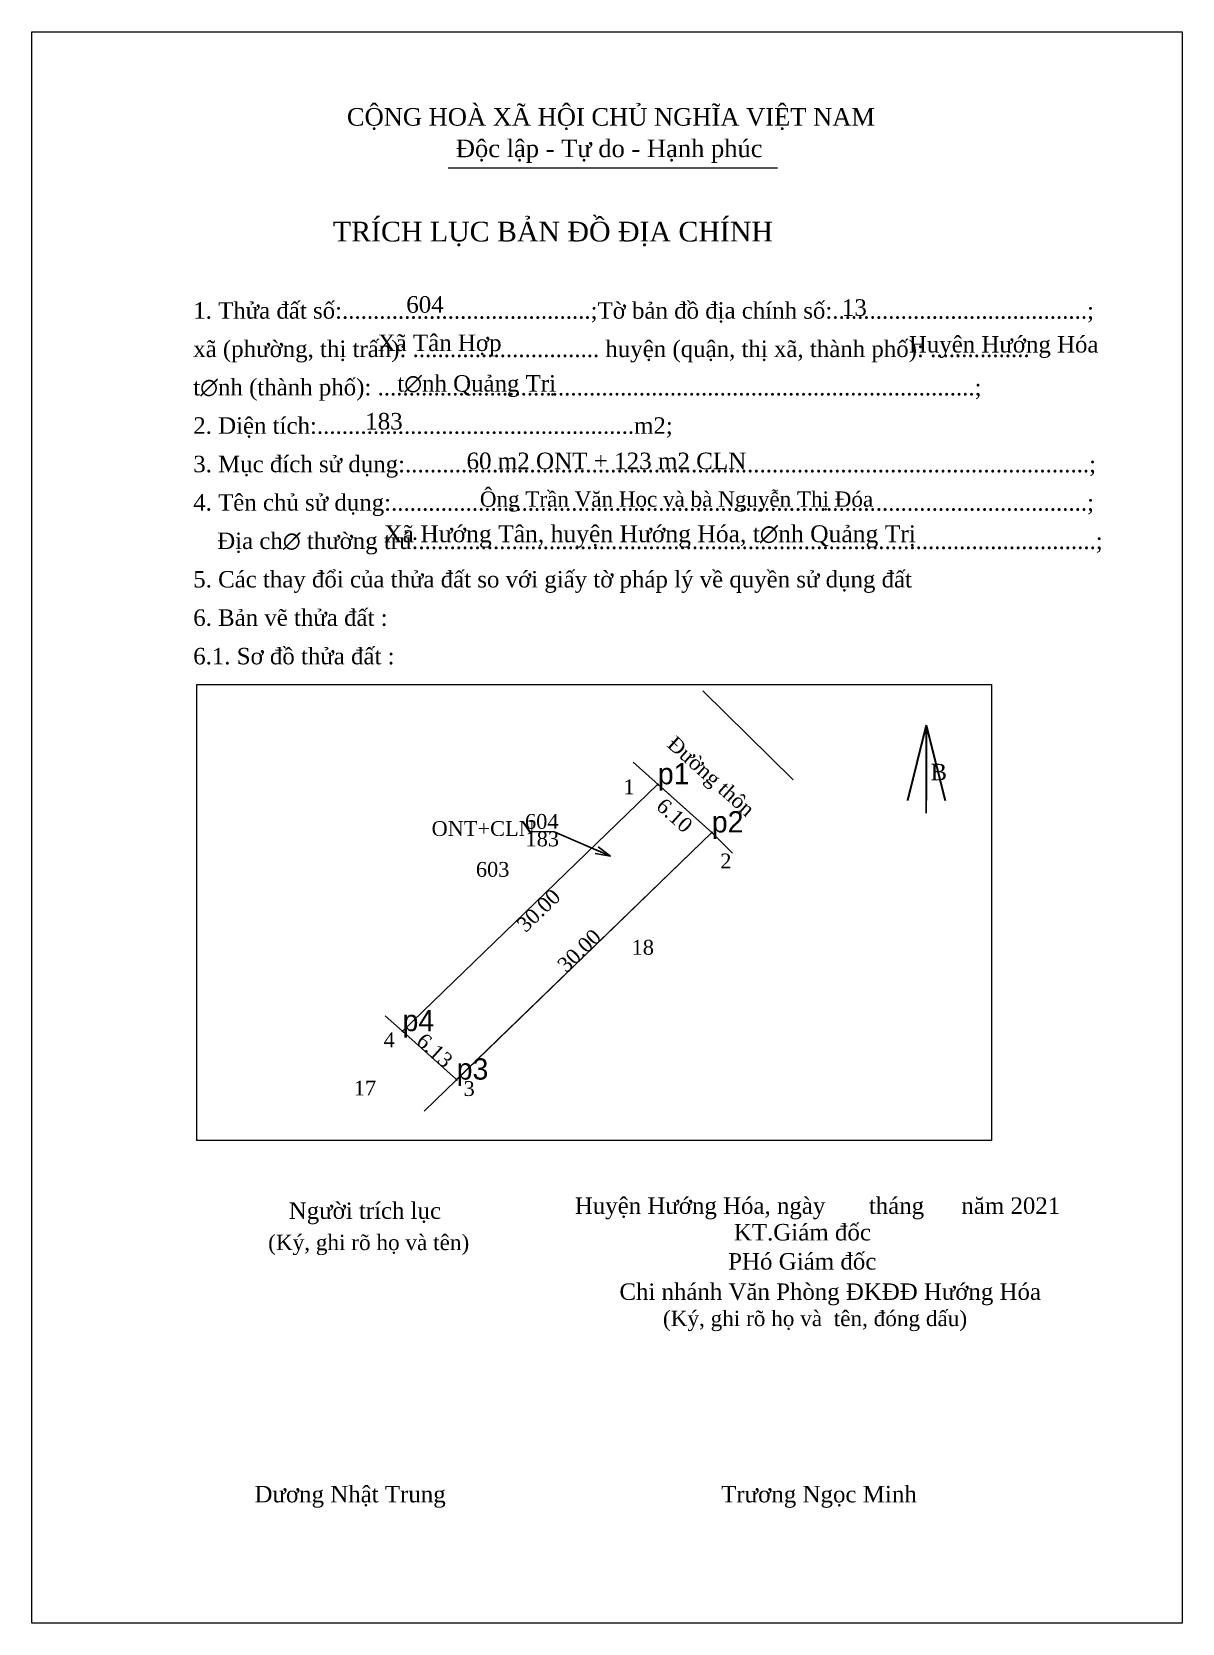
# Model space of a CAD drawing. Header units: metres. Extents: x 552026 to 552124, y 1840665 to 1840799.
import ezdxf
from ezdxf.enums import TextEntityAlignment as Align

# ---------------------------------------------------------------- set-up
doc = ezdxf.new("R2010")
doc.units = ezdxf.units.M
doc.header["$MEASUREMENT"] = 0
for name, color, linetype, lineweight in [('Level 10', 7, 'Continuous', 0), ('Level 12', 7, 'Continuous', 0), ('Level 2', 7, 'Continuous', 0), ('Level 30', 7, 'Continuous', 0), ('Level 4', 7, 'Continuous', 0), ('Level 7', 7, 'Continuous', 0)]:
    doc.layers.add(name, color=color, linetype=linetype, lineweight=lineweight)
doc.styles.add('Style-FmSimple', font='FmSimple.shx')
doc.styles.add('Style-VHtimeb', font='VHtimeb.shx')
doc.styles.add('Style-Vntime', font='Vntime.shx')
doc.styles.add('Style-Vntimeb', font='Vntimeb.shx')
doc.styles.add('Style-Vntimei I 0.00000', font='Vntimei.shx')
doc.dimstyles.get("Standard").update_dxf_attribs({"dimtxt": 0.18, "dimasz": 0.18, "dimexe": 0.18, "dimexo": 0.0625, "dimgap": 0.09, "dimtad": 0, "dimtih": 1, "dimtoh": 1, "dimdec": 4, "dimzin": 0, "dimdsep": 46, "dimtxsty": 'Standard', "dimcen": 0.09, "dimadec": 0, "dimazin": 0, "dimtfac": 1, "dimtdec": 4, "dimtofl": 0, "dimtmove": 0, "dimatfit": 3, "dimfxl": 1, "dimtolj": 1, "dimtzin": 0, "dimarcsym": 0})

# ---------------------------------------------------------------- blocks, each defined once
blk = doc.blocks.new('TerminatorOpen_0.5')
at = {"color": 0, "linetype": 'ByBlock', "lineweight": -2}
for q in [(-1, 0.25), (-1, 0), (-1, -0.25)]:
    blk.add_line((0, 0), q, dxfattribs=at)
blk = doc.blocks.new('DDCT')
at = {"layer": 'Level 7', "color": 94, "linetype": 'Continuous', "lineweight": 30}
blk.add_point((0, -0.01), dxfattribs=at)
blk = doc.blocks.new('SHMIA')
at = {"layer": 'Level 12', "color": 2, "linetype": 'Continuous', "lineweight": 0, "style": 'Style-FmSimple'}
blk.add_text('p1', height=1.8, rotation=359.9999, dxfattribs=at).set_placement((0, 0))
blk = doc.blocks.new('SHMIA_1')
at = {"layer": 'Level 12', "color": 2, "linetype": 'Continuous', "lineweight": 0, "style": 'Style-FmSimple'}
blk.add_text('p2', height=1.8, rotation=359.9999, dxfattribs=at).set_placement((0, 0))
blk = doc.blocks.new('SHMIA_2')
at = {"layer": 'Level 12', "color": 2, "linetype": 'Continuous', "lineweight": 0, "style": 'Style-FmSimple'}
blk.add_text('p3', height=1.8, rotation=359.9999, dxfattribs=at).set_placement((0, 0))
blk = doc.blocks.new('SHMIA_3')
at = {"layer": 'Level 12', "color": 2, "linetype": 'Continuous', "lineweight": 0, "style": 'Style-FmSimple'}
blk.add_text('p4', height=1.8, rotation=359.9999, dxfattribs=at).set_placement((0, 0))

msp = doc.modelspace()

# ---------------------------------------------------------------- linework, layer by layer
at = {"layer": 'Level 2', "color": 7, "linetype": 'Continuous', "lineweight": 0, "flags": 128}
msp.add_lwpolyline([(552026.45, 1840799.38), (552123.61, 1840799.38), (552123.61, 1840665), (552026.45, 1840665), (552026.45, 1840799.38)], close=True, dxfattribs=at)
at = {"layer": 'Level 30', "color": 7, "linetype": 'Continuous', "lineweight": 0, "ltscale": 19161337.18854891}
msp.add_line((552061.62, 1840787.9), (552089.43, 1840787.9), dxfattribs=at)
at = {"layer": 'Level 30', "color": 7, "linetype": 'Continuous', "lineweight": 13}
for p, q in [((552040.39, 1840744.27), (552107.5, 1840744.27)), ((552040.39, 1840705.77), (552040.39, 1840744.27)), ((552107.5, 1840744.27), (552107.5, 1840705.77)), ((552107.5, 1840705.77), (552040.39, 1840705.77))]:
    msp.add_line(p, q, dxfattribs=at)
at = {"layer": 'Level 4', "color": 7, "linetype": 'Continuous', "lineweight": 13}
for p, q in [((552083.13, 1840743.72), (552090.76, 1840736.23)), ((552083.13, 1840743.72), (552090.76, 1840736.23)), ((552083.13, 1840743.72), (552090.76, 1840736.23)), ((552083.13, 1840743.72), (552090.76, 1840736.23)), ((552077.24, 1840737.7), (552083.88, 1840731.77)), ((552077.24, 1840737.7), (552083.88, 1840731.77)), ((552077.24, 1840737.7), (552083.88, 1840731.77)), ((552077.24, 1840737.7), (552083.88, 1840731.77)), ((552077.24, 1840737.7), (552083.88, 1840731.77)), ((552077.24, 1840737.7), (552083.88, 1840731.77)), ((552057.76, 1840714.99), (552079.33, 1840735.84)), ((552057.76, 1840714.99), (552079.33, 1840735.84)), ((552083.88, 1840731.77), (552059.58, 1840708.24)), ((552059.58, 1840708.24), (552083.88, 1840731.77)), ((552083.88, 1840731.77), (552059.58, 1840708.24)), ((552083.88, 1840731.77), (552085.64, 1840730.03)), ((552083.88, 1840731.77), (552085.64, 1840730.03)), ((552083.88, 1840731.77), (552085.64, 1840730.03)), ((552083.88, 1840731.77), (552085.64, 1840730.03)), ((552056.3, 1840716.29), (552057.76, 1840714.99)), ((552056.3, 1840716.29), (552057.76, 1840714.99)), ((552057.76, 1840714.99), (552062.33, 1840710.9)), ((552057.76, 1840714.99), (552062.33, 1840710.9))]:
    msp.add_line(p, q, dxfattribs=at)
at = {"layer": 'Level 4', "color": 7, "linetype": 'Continuous', "lineweight": 0}
msp.add_line((552068.5, 1840731.86), (552070.51, 1840731.86), dxfattribs=at)
at = {"layer": 'Level 4', "color": 7, "linetype": 'Continuous', "lineweight": 0, "flags": 128}
msp.add_lwpolyline([(552079.33, 1840735.84), (552083.88, 1840731.77), (552062.33, 1840710.9), (552057.76, 1840714.99), (552079.33, 1840735.84)], close=True, dxfattribs=at)

# ---------------------------------------------------------------- block references
at = {"layer": 'Level 12', "color": 2, "linetype": 'Continuous', "lineweight": 0, "xscale": 1.000001680062781, "yscale": 1.000001680062781, "zscale": 1.000001680062781, "rotation": 9.626026408484478e-05}
for name, p in [('SHMIA', (552079.32, 1840735.84)), ('SHMIA_1', (552083.88, 1840731.77)), ('SHMIA_3', (552057.76, 1840714.99)), ('SHMIA_2', (552062.33, 1840710.9))]:
    msp.add_blockref(name, p, dxfattribs=at)
at = {"layer": 'Level 30', "color": 7, "linetype": 'Continuous', "lineweight": 30, "xscale": 6.36, "yscale": 6.36, "zscale": 6.36, "rotation": 90.09396088434447}
msp.add_blockref('TerminatorOpen_0.5', (552101.98, 1840740.84), dxfattribs=at)
at = {"layer": 'Level 7', "color": 94, "linetype": 'Continuous', "lineweight": 30, "xscale": 1.000001680062781, "yscale": 1.000001680062781, "zscale": 1.000001680062781, "rotation": 9.626026408484478e-05}
for p in [(552079.32, 1840735.84), (552083.88, 1840731.77), (552057.76, 1840714.99), (552062.33, 1840710.9)]:
    msp.add_blockref('DDCT', p, dxfattribs=at)

# ---------------------------------------------------------------- texts
at = {"layer": 'Level 10', "color": 7, "linetype": 'Continuous', "lineweight": 0, "style": 'Style-Vntime'}
for s, height, p in [('604', 1.4, (552058.07, 1840775.66)), ('13', 1.4, (552094.86, 1840775.4)), ('X· T©n Hîp', 1.393, (552055.66, 1840772.43)), ('HuyÖn H\xadíng Hãa', 1.3901, (552100.53, 1840772.3)), ('t∅nh Qu¶ng TrÞ', 1.3901, (552057.32, 1840769))]:
    msp.add_text(s, height=height, dxfattribs=at).set_placement(p)
for s, height, p in [('183', 1.4, (552054.6, 1840767.2)), ('60 m2 ONT + 123 m2 CLN', 1.4, (552063.16, 1840763.85)), ('¤ng TrÇn V¨n Häc vµ bµ NguyÔn ThÞ §ãa', 1.29, (552064.29, 1840760.57)), ('X· H\xadíng T©n, huyÖn H\xadíng Hãa, t∅nh Qu¶ng TrÞ', 1.43, (552056.2, 1840757.71))]:
    msp.add_text(s, height=height, dxfattribs=at).set_placement(p, align=Align.TOP_LEFT)
for s, height, p in [('HuyÖn H\xadíng Hãa, ngµy       th¸ng      n¨m 2021', 1.3911, (552092.81, 1840700.95)), ('D\xad¬ng NhËt Trung', 1.3923, (552053.33, 1840676.59)), ('Tr\xad¬ng Ngäc Minh', 1.395, (552092.93, 1840676.59))]:
    msp.add_text(s, height=height, dxfattribs=at).set_placement(p, align=Align.TOP_CENTER)
at = {"layer": 'Level 30', "color": 7, "linetype": 'Continuous', "lineweight": 0}
for s, height, style, p in [('CéNG HOµ X· HéI CHñ NGHÜA VIÖT NAM', 1.4828, 'Style-VHtimeb', (552053.06, 1840791.46)), ('§éc lËp - Tù do - H¹nh phóc', 1.4828, 'Style-Vntimeb', (552062.26, 1840788.8)), ('TRÝCH LôC B¶N ®å ®ÞA CHÝNH', 1.6681, 'Style-VHtimeb', (552051.88, 1840781.68)), ('1. Thöa ®Êt sè:........................................;Tê b¶n ®å ®Þa chÝnh sè:.........................................;', 1.39008, 'Style-Vntime', (552040.08, 1840775.16)), ('x· (ph\xadêng, thÞ trÊn): .............................. huyÖn (quËn, thÞ x·, thµnh phè): ................', 1.3911, 'Style-Vntime', (552040.08, 1840771.92)), ('t∅nh (thµnh phè): ................................................................................................;', 1.3911, 'Style-Vntime', (552040.08, 1840768.68)), ('2. DiÖn tÝch:...................................................m2;', 1.3911, 'Style-Vntime', (552040.08, 1840765.44)), ('3. Môc ®Ých sö dông:..............................................................................................................;', 1.3911, 'Style-Vntime', (552040.08, 1840762.19)), ('4. Tªn chñ sö dông:................................................................................................................;', 1.39008, 'Style-Vntime', (552040.08, 1840758.95)), ('§Þa ch∅ th\xadêng tró:.............................................................................................................;', 1.39008, 'Style-Vntime', (552042.11, 1840755.71)), ('5. C¸c thay ®æi cña thöa ®Êt so víi giÊy tê ph¸p lý vÒ quyÒn sö dông ®Êt', 1.3901, 'Style-Vntime', (552040.08, 1840752.46)), ('6. B¶n vÏ thöa ®Êt :', 1.3901, 'Style-Vntime', (552040.08, 1840749.22)), ('6.1. S¬ ®å thöa ®Êt :', 1.3901, 'Style-Vntime', (552040.08, 1840745.97)), ('B', 1.39, 'Style-VHtimeb', (552102.35, 1840736.18))]:
    msp.add_text(s, height=height, dxfattribs=dict(at, style=style)).set_placement(p)
for s, height, style, p in [('Ng\xadêi trÝch lôc', 1.3901, 'Style-Vntimeb', (552054.58, 1840700.53)), ('KT.Gi¸m ®èc', 1.395, 'Style-Vntimeb', (552091.53, 1840698.71)), ('(Ký, ghi râ hä vµ tªn)', 1.2975, 'Style-Vntimei I 0.00000', (552054.9, 1840697.8)), ('PHã Gi¸m ®èc', 1.395, 'Style-Vntimeb', (552091.52, 1840696.25)), ('Chi nh¸nh V¨n Phßng §K§§ H\xadíng Hãa', 1.3901, 'Style-Vntimeb', (552093.88, 1840693.69)), ('(Ký, ghi râ hä vµ  tªn, ®ãng dÊu)', 1.2975, 'Style-Vntimei I 0.00000', (552092.6, 1840691.38))]:
    msp.add_text(s, height=height, dxfattribs=dict(at, style=style)).set_placement(p, align=Align.TOP_CENTER)
at = {"layer": 'Level 4', "color": 7, "linetype": 'Continuous', "lineweight": 0, "style": 'Style-Vntime'}
for s, rotation, p in [('§\xadêng th«n', 318.1872, (552083.41, 1840736.05)), ('6.10', 318.1872, (552080.32, 1840732.75)), ('30.00', 44.0276, (552069.68, 1840724.74)), ('30.00', 44.0816, (552073.11, 1840721.35)), ('6.13', 318.1725, (552060.07, 1840712.91))]:
    msp.add_text(s, height=1.25, rotation=rotation, dxfattribs=at).set_placement(p, align=Align.CENTER)
for s, p in [(' 1', (552077.36, 1840735)), (' 2', (552085.54, 1840728.74)), (' 4', (552057.1, 1840713.63)), (' 3', (552063.86, 1840709.52))]:
    msp.add_text(s, height=1.25, dxfattribs=at).set_placement(p, align=Align.RIGHT)
for s, p in [('ONT+CLN', (552064.57, 1840732.73)), ('604', (552069.52, 1840733.33)), ('183', (552069.56, 1840731.85)), ('603', (552065.37, 1840729.28)), ('18', (552078.05, 1840722.7)), ('17', (552054.59, 1840710.81))]:
    msp.add_text(s, height=1.25, dxfattribs=at).set_placement(p, align=Align.TOP_CENTER)

# ---------------------------------------------------------------- leaders
at = {"layer": 'Level 30', "color": 7, "linetype": 'Continuous', "lineweight": 30}
msp.add_leader([(552101.98, 1840740.84), (552101.99, 1840733.41)], dimstyle='Standard', override={"dimtxt": 6.36, "dimasz": 6.36, "dimgap": 0, "dimtad": 1, "dimtxsty": 'Style-Vntime', "dimldrblk": 'TerminatorOpen_0.5'}, dxfattribs=at)
at = {"layer": 'Level 4', "color": 7, "linetype": 'Continuous', "lineweight": 0}
msp.add_leader([(552075.31, 1840729.77), (552070.51, 1840731.86)], dimstyle='Standard', override={"dimtxt": 1.25, "dimasz": 1.25, "dimgap": 0, "dimtxsty": 'Style-Vntime', "dimldrblk": 'TerminatorOpen_0.5'}, dxfattribs=at)

doc.saveas('drawing.dxf')
